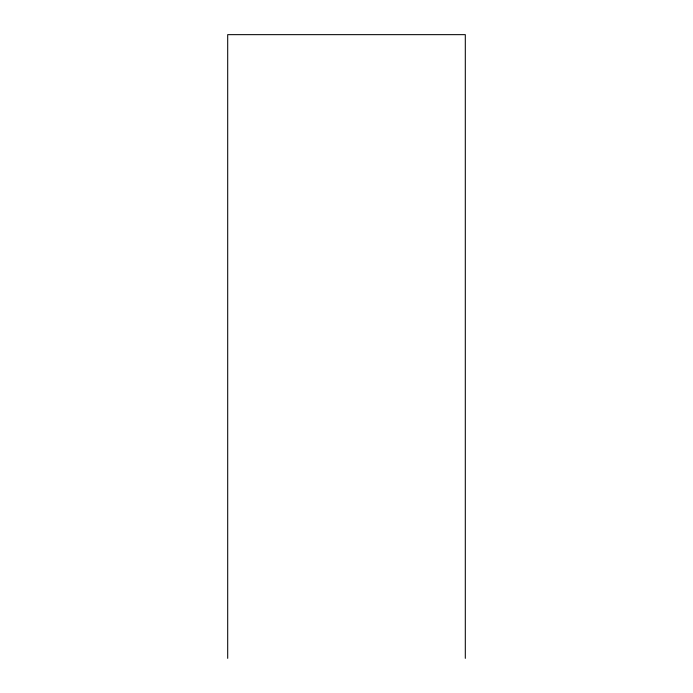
<?xml version="1.0" encoding="UTF-8"?>
<svg xmlns="http://www.w3.org/2000/svg" width="693" height="693" viewBox="0 0 693 693"><rect width="100%" height="100%" fill="white"/><g stroke="black" fill="none" stroke-linecap="round" stroke-linejoin="round"><path stroke-width="1.04" d="M465.306 658.35L465.306 34.65L227.694 34.65L227.694 658.35"/></g></svg>
